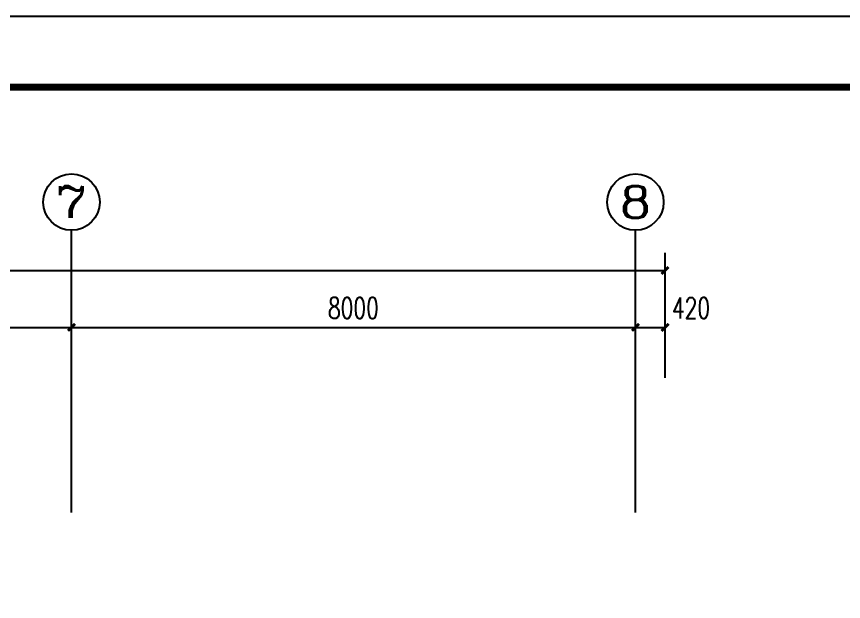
# Model space of a CAD drawing. Extents: x 1738143 to 1822243, y -608375 to -303375.
# Drawn here: x 1797610 to 1809341, y -557267 to -548975 of the extents above; entities that cross this region are included whole.
import ezdxf
from ezdxf.enums import TextEntityAlignment as Align

# ---------------------------------------------------------------- set-up
doc = ezdxf.new("R2010")
doc.units = 0
doc.header["$LTSCALE"] = 1000
doc.header["$MEASUREMENT"] = 0
for name, color, linetype in [('AXIS', 3, 'Continuous'), ('AXIS_TEXT', 7, 'Continuous'), ('PUB_DIM', 3, 'Continuous'), ('TK', 4, 'Continuous')]:
    doc.layers.add(name, color=color, linetype=linetype)
doc.styles.add('_TCH_AXIS', font='COMPLEX', dxfattribs={"bigfont": 'GBCBIG'})
doc.styles.add('_TCH_DIM_T3', font='SIMPLEX', dxfattribs={"width": 0.705882, "bigfont": 'GBCBIG'})
doc.styles.add('COMPLEX', font='COMPLEX')
doc.styles.add('HZTXT1', font='romans.shx', dxfattribs={"width": 0.7, "bigfont": 'GBHZFS.SHX'})
doc.styles.get("Standard").update_dxf_attribs({"font": 'gbenor.shx', "bigfont": 'gbcbig.shx'})
doc.dimstyles.new('_TCH_ARCH&&100', dxfattribs={"dimtxt": 297.5, "dimasz": 100, "dimexe": 250, "dimexo": 300, "dimgap": 126.25, "dimtad": 1, "dimdec": 0, "dimzin": 0, "dimdsep": 46, "dimtxsty": '_TCH_DIM_T3', "dimblk": 'ARCHTICK', "dimcen": 0.09, "dimclrt": 7, "dimazin": 2, "dimtfac": 1, "dimtdec": 0, "dimtix": 1, "dimtmove": 2, "dimatfit": 3, "dimfxl": 30, "dimtolj": 1, "dimtzin": 0, "dimarcsym": 0})

# ---------------------------------------------------------------- blocks, each defined once
blk = doc.blocks.new('_ArchTick')
at = {"color": 0, "linetype": 'ByBlock', "const_width": 0.4}
blk.add_lwpolyline([(-0.5, -0.5), (0.5, 0.5)], dxfattribs=at)
blk = doc.blocks.new('*D170')
at = {"layer": 'Defpoints', "color": 0, "transparency": 16777216}
for p in [(7107, 24862), (-893, 23845), (7107, 23845)]:
    blk.add_point(p, dxfattribs=at)
at = {"layer": 'PUB_DIM', "color": 0, "lineweight": -2, "transparency": 16777216}
for p, q in [((-893, 24145), (-893, 25112)), ((7107, 24145), (7107, 25112)), ((-893, 24862), (7107, 24862))]:
    blk.add_line(p, q, dxfattribs=at)
at = {"layer": 'PUB_DIM', "color": 0, "lineweight": -2, "transparency": 16777216, "xscale": 100, "yscale": 100, "zscale": 100, "rotation": 180}
blk.add_blockref('_ArchTick', (-893, 24862), dxfattribs=at)
at = {"layer": 'PUB_DIM', "color": 0, "lineweight": -2, "transparency": 16777216, "xscale": 100, "yscale": 100, "zscale": 100}
blk.add_blockref('_ArchTick', (7107, 24862), dxfattribs=at)
at = {"layer": 'PUB_DIM', "color": 7, "transparency": 16777216, "insert": (3107, 25137), "char_height": 297.5, "attachment_point": 5, "style": '_TCH_DIM_T3'}
blk.add_mtext('\\A1;8000', dxfattribs=at)
blk = doc.blocks.new('*D171')
at = {"layer": 'Defpoints', "color": 0, "transparency": 16777216}
for p in [(15107, 24862), (7107, 23845), (15107, 23845)]:
    blk.add_point(p, dxfattribs=at)
at = {"layer": 'PUB_DIM', "color": 0, "lineweight": -2, "transparency": 16777216}
for p, q in [((7107, 24145), (7107, 25112)), ((15107, 24145), (15107, 25112)), ((7107, 24862), (15107, 24862))]:
    blk.add_line(p, q, dxfattribs=at)
at = {"layer": 'PUB_DIM', "color": 0, "lineweight": -2, "transparency": 16777216, "xscale": 100, "yscale": 100, "zscale": 100, "rotation": 180}
blk.add_blockref('_ArchTick', (7107, 24862), dxfattribs=at)
at = {"layer": 'PUB_DIM', "color": 0, "lineweight": -2, "transparency": 16777216, "xscale": 100, "yscale": 100, "zscale": 100}
blk.add_blockref('_ArchTick', (15107, 24862), dxfattribs=at)
at = {"layer": 'PUB_DIM', "color": 7, "transparency": 16777216, "insert": (11107, 25137), "char_height": 297.5, "attachment_point": 5, "style": '_TCH_DIM_T3'}
blk.add_mtext('\\A1;8000', dxfattribs=at)
blk = doc.blocks.new('*D172')
at = {"layer": 'Defpoints', "color": 0, "transparency": 16777216}
for p in [(15527, 24862), (15107, 23845), (15527, 23845)]:
    blk.add_point(p, dxfattribs=at)
at = {"layer": 'PUB_DIM', "color": 0, "lineweight": -2, "transparency": 16777216}
for p, q in [((15107, 24145), (15107, 25112)), ((15527, 24145), (15527, 25112)), ((15107, 24862), (15527, 24862))]:
    blk.add_line(p, q, dxfattribs=at)
at = {"layer": 'PUB_DIM', "color": 0, "lineweight": -2, "transparency": 16777216, "xscale": 100, "yscale": 100, "zscale": 100, "rotation": 180}
blk.add_blockref('_ArchTick', (15107, 24862), dxfattribs=at)
at = {"layer": 'PUB_DIM', "color": 0, "lineweight": -2, "transparency": 16777216, "xscale": 100, "yscale": 100, "zscale": 100}
blk.add_blockref('_ArchTick', (15527, 24862), dxfattribs=at)
at = {"layer": 'PUB_DIM', "color": 7, "transparency": 16777216, "insert": (15897, 25137), "char_height": 297.5, "attachment_point": 5, "style": '_TCH_DIM_T3'}
blk.add_mtext('\\A1;420', dxfattribs=at)
blk = doc.blocks.new('*D173')
at = {"layer": 'Defpoints', "color": 0, "transparency": 16777216}
for p in [(15527, 25668), (-41313, 24626), (15527, 24626)]:
    blk.add_point(p, dxfattribs=at)
at = {"layer": 'PUB_DIM', "color": 0, "lineweight": -2, "transparency": 16777216}
for p, q in [((-41313, 24926), (-41313, 25918)), ((15527, 24926), (15527, 25918)), ((-41313, 25668), (15527, 25668))]:
    blk.add_line(p, q, dxfattribs=at)
at = {"layer": 'PUB_DIM', "color": 0, "lineweight": -2, "transparency": 16777216, "xscale": 100, "yscale": 100, "zscale": 100, "rotation": 180}
blk.add_blockref('_ArchTick', (-41313, 25668), dxfattribs=at)
at = {"layer": 'PUB_DIM', "color": 0, "lineweight": -2, "transparency": 16777216, "xscale": 100, "yscale": 100, "zscale": 100}
blk.add_blockref('_ArchTick', (15527, 25668), dxfattribs=at)
at = {"layer": 'PUB_DIM', "color": 7, "transparency": 16777216, "insert": (-12893, 25943), "char_height": 297.5, "attachment_point": 5, "style": '_TCH_DIM_T3'}
blk.add_mtext('\\A1;56840', dxfattribs=at)
blk = doc.blocks.new('*D317')
at = {"layer": 'Defpoints', "color": 0, "transparency": 16777216}
for p in [(7107, 24862), (-893, 23845), (7107, 23845)]:
    blk.add_point(p, dxfattribs=at)
at = {"layer": 'PUB_DIM', "color": 0, "lineweight": -2, "transparency": 16777216}
for p, q in [((-893, 24145), (-893, 25112)), ((7107, 24145), (7107, 25112)), ((-893, 24862), (7107, 24862))]:
    blk.add_line(p, q, dxfattribs=at)
at = {"layer": 'PUB_DIM', "color": 0, "lineweight": -2, "transparency": 16777216, "xscale": 100, "yscale": 100, "zscale": 100, "rotation": 180}
blk.add_blockref('_ArchTick', (-893, 24862), dxfattribs=at)
at = {"layer": 'PUB_DIM', "color": 0, "lineweight": -2, "transparency": 16777216, "xscale": 100, "yscale": 100, "zscale": 100}
blk.add_blockref('_ArchTick', (7107, 24862), dxfattribs=at)
at = {"layer": 'PUB_DIM', "color": 7, "transparency": 16777216, "insert": (3107, 25137), "char_height": 297.5, "attachment_point": 5, "style": '_TCH_DIM_T3'}
blk.add_mtext('\\A1;8000', dxfattribs=at)
blk = doc.blocks.new('*D318')
at = {"layer": 'Defpoints', "color": 0, "transparency": 16777216}
for p in [(15107, 24862), (7107, 23845), (15107, 23845)]:
    blk.add_point(p, dxfattribs=at)
at = {"layer": 'PUB_DIM', "color": 0, "lineweight": -2, "transparency": 16777216}
for p, q in [((7107, 24145), (7107, 25112)), ((15107, 24145), (15107, 25112)), ((7107, 24862), (15107, 24862))]:
    blk.add_line(p, q, dxfattribs=at)
at = {"layer": 'PUB_DIM', "color": 0, "lineweight": -2, "transparency": 16777216, "xscale": 100, "yscale": 100, "zscale": 100, "rotation": 180}
blk.add_blockref('_ArchTick', (7107, 24862), dxfattribs=at)
at = {"layer": 'PUB_DIM', "color": 0, "lineweight": -2, "transparency": 16777216, "xscale": 100, "yscale": 100, "zscale": 100}
blk.add_blockref('_ArchTick', (15107, 24862), dxfattribs=at)
at = {"layer": 'PUB_DIM', "color": 7, "transparency": 16777216, "insert": (11107, 25137), "char_height": 297.5, "attachment_point": 5, "style": '_TCH_DIM_T3'}
blk.add_mtext('\\A1;8000', dxfattribs=at)
blk = doc.blocks.new('*D319')
at = {"layer": 'Defpoints', "color": 0, "transparency": 16777216}
for p in [(15527, 24862), (15107, 23845), (15527, 23845)]:
    blk.add_point(p, dxfattribs=at)
at = {"layer": 'PUB_DIM', "color": 0, "lineweight": -2, "transparency": 16777216}
for p, q in [((15107, 24145), (15107, 25112)), ((15527, 24145), (15527, 25112)), ((15107, 24862), (15527, 24862))]:
    blk.add_line(p, q, dxfattribs=at)
at = {"layer": 'PUB_DIM', "color": 0, "lineweight": -2, "transparency": 16777216, "xscale": 100, "yscale": 100, "zscale": 100, "rotation": 180}
blk.add_blockref('_ArchTick', (15107, 24862), dxfattribs=at)
at = {"layer": 'PUB_DIM', "color": 0, "lineweight": -2, "transparency": 16777216, "xscale": 100, "yscale": 100, "zscale": 100}
blk.add_blockref('_ArchTick', (15527, 24862), dxfattribs=at)
at = {"layer": 'PUB_DIM', "color": 7, "transparency": 16777216, "insert": (15897, 25137), "char_height": 297.5, "attachment_point": 5, "style": '_TCH_DIM_T3'}
blk.add_mtext('\\A1;420', dxfattribs=at)
blk = doc.blocks.new('*D320')
at = {"layer": 'Defpoints', "color": 0, "transparency": 16777216}
for p in [(15527, 25668), (-41313, 24626), (15527, 24626)]:
    blk.add_point(p, dxfattribs=at)
at = {"layer": 'PUB_DIM', "color": 0, "lineweight": -2, "transparency": 16777216}
for p, q in [((-41313, 24926), (-41313, 25918)), ((15527, 24926), (15527, 25918)), ((-41313, 25668), (15527, 25668))]:
    blk.add_line(p, q, dxfattribs=at)
at = {"layer": 'PUB_DIM', "color": 0, "lineweight": -2, "transparency": 16777216, "xscale": 100, "yscale": 100, "zscale": 100, "rotation": 180}
blk.add_blockref('_ArchTick', (-41313, 25668), dxfattribs=at)
at = {"layer": 'PUB_DIM', "color": 0, "lineweight": -2, "transparency": 16777216, "xscale": 100, "yscale": 100, "zscale": 100}
blk.add_blockref('_ArchTick', (15527, 25668), dxfattribs=at)
at = {"layer": 'PUB_DIM', "color": 7, "transparency": 16777216, "insert": (-12893, 25943), "char_height": 297.5, "attachment_point": 5, "style": '_TCH_DIM_T3'}
blk.add_mtext('\\A1;56840', dxfattribs=at)
blk = doc.blocks.new('*D627')
at = {"layer": 'Defpoints', "color": 0, "transparency": 16777216}
for p in [(7107, 24862), (-893, 23845), (7107, 23845)]:
    blk.add_point(p, dxfattribs=at)
at = {"layer": 'PUB_DIM', "color": 0, "lineweight": -2, "transparency": 16777216}
for p, q in [((-893, 24145), (-893, 25112)), ((7107, 24145), (7107, 25112)), ((-893, 24862), (7107, 24862))]:
    blk.add_line(p, q, dxfattribs=at)
at = {"layer": 'PUB_DIM', "color": 0, "lineweight": -2, "transparency": 16777216, "xscale": 100, "yscale": 100, "zscale": 100, "rotation": 180}
blk.add_blockref('_ArchTick', (-893, 24862), dxfattribs=at)
at = {"layer": 'PUB_DIM', "color": 0, "lineweight": -2, "transparency": 16777216, "xscale": 100, "yscale": 100, "zscale": 100}
blk.add_blockref('_ArchTick', (7107, 24862), dxfattribs=at)
at = {"layer": 'PUB_DIM', "color": 7, "transparency": 16777216, "insert": (3107, 25137), "char_height": 297.5, "attachment_point": 5, "style": '_TCH_DIM_T3'}
blk.add_mtext('\\A1;8000', dxfattribs=at)
blk = doc.blocks.new('*D628')
at = {"layer": 'Defpoints', "color": 0, "transparency": 16777216}
for p in [(15107, 24862), (7107, 23845), (15107, 23845)]:
    blk.add_point(p, dxfattribs=at)
at = {"layer": 'PUB_DIM', "color": 0, "lineweight": -2, "transparency": 16777216}
for p, q in [((7107, 24145), (7107, 25112)), ((15107, 24145), (15107, 25112)), ((7107, 24862), (15107, 24862))]:
    blk.add_line(p, q, dxfattribs=at)
at = {"layer": 'PUB_DIM', "color": 0, "lineweight": -2, "transparency": 16777216, "xscale": 100, "yscale": 100, "zscale": 100, "rotation": 180}
blk.add_blockref('_ArchTick', (7107, 24862), dxfattribs=at)
at = {"layer": 'PUB_DIM', "color": 0, "lineweight": -2, "transparency": 16777216, "xscale": 100, "yscale": 100, "zscale": 100}
blk.add_blockref('_ArchTick', (15107, 24862), dxfattribs=at)
at = {"layer": 'PUB_DIM', "color": 7, "transparency": 16777216, "insert": (11107, 25137), "char_height": 297.5, "attachment_point": 5, "style": '_TCH_DIM_T3'}
blk.add_mtext('\\A1;8000', dxfattribs=at)
blk = doc.blocks.new('*D629')
at = {"layer": 'Defpoints', "color": 0, "transparency": 16777216}
for p in [(15527, 24862), (15107, 23845), (15527, 23845)]:
    blk.add_point(p, dxfattribs=at)
at = {"layer": 'PUB_DIM', "color": 0, "lineweight": -2, "transparency": 16777216}
for p, q in [((15107, 24145), (15107, 25112)), ((15527, 24145), (15527, 25112)), ((15107, 24862), (15527, 24862))]:
    blk.add_line(p, q, dxfattribs=at)
at = {"layer": 'PUB_DIM', "color": 0, "lineweight": -2, "transparency": 16777216, "xscale": 100, "yscale": 100, "zscale": 100, "rotation": 180}
blk.add_blockref('_ArchTick', (15107, 24862), dxfattribs=at)
at = {"layer": 'PUB_DIM', "color": 0, "lineweight": -2, "transparency": 16777216, "xscale": 100, "yscale": 100, "zscale": 100}
blk.add_blockref('_ArchTick', (15527, 24862), dxfattribs=at)
at = {"layer": 'PUB_DIM', "color": 7, "transparency": 16777216, "insert": (15897, 25137), "char_height": 297.5, "attachment_point": 5, "style": '_TCH_DIM_T3'}
blk.add_mtext('\\A1;420', dxfattribs=at)
blk = doc.blocks.new('*D630')
at = {"layer": 'Defpoints', "color": 0, "transparency": 16777216}
for p in [(15527, 25668), (-41313, 24626), (15527, 24626)]:
    blk.add_point(p, dxfattribs=at)
at = {"layer": 'PUB_DIM', "color": 0, "lineweight": -2, "transparency": 16777216}
for p, q in [((-41313, 24926), (-41313, 25918)), ((15527, 24926), (15527, 25918)), ((-41313, 25668), (15527, 25668))]:
    blk.add_line(p, q, dxfattribs=at)
at = {"layer": 'PUB_DIM', "color": 0, "lineweight": -2, "transparency": 16777216, "xscale": 100, "yscale": 100, "zscale": 100, "rotation": 180}
blk.add_blockref('_ArchTick', (-41313, 25668), dxfattribs=at)
at = {"layer": 'PUB_DIM', "color": 0, "lineweight": -2, "transparency": 16777216, "xscale": 100, "yscale": 100, "zscale": 100}
blk.add_blockref('_ArchTick', (15527, 25668), dxfattribs=at)
at = {"layer": 'PUB_DIM', "color": 7, "transparency": 16777216, "insert": (-12893, 25943), "char_height": 297.5, "attachment_point": 5, "style": '_TCH_DIM_T3'}
blk.add_mtext('\\A1;56840', dxfattribs=at)
blk = doc.blocks.new('_AXISO')
blk.add_circle((0, 0), 0.5)
at = {"layer": 'AXIS_TEXT', "style": 'COMPLEX', "width": 1.041667}
blk.add_attdef('A', text='', height=0.56, dxfattribs=at).set_placement((-0.25, -0.28), (0.25, -0.28), align=Align.FIT)
blk = doc.blocks.new('*U633')
at = {"color": 3}
blk.add_lwpolyline([(-84100, 0), (0, 0), (0, 59400), (-84100, 59400)], close=True, dxfattribs=at)
at = {"color": 3, "const_width": 100}
blk.add_lwpolyline([(-81600, 1000), (-1000, 1000), (-1000, 58400), (-81600, 58400)], close=True, dxfattribs=at)
at = {"layer": 'TK', "color": 4, "style": 'HZTXT1'}
for tag, height, width, p in [('项目负责1', 400, 0.6, (-4500, 19196)), ('项目负责2', 400, 0.6, (-4500, 18296)), ('专责', 400, 0.6, (-4500, 17396)), ('审定', 400, 0.6, (-4500, 16496)), ('审核', 400, 0.6, (-4500, 15596)), ('校对', 400, 0.6, (-4500, 14696)), ('设计', 400, 0.6, (-4500, 13796)), ('绘图', 400, 0.6, (-4500, 12896)), ('建设单位', 450, 0.6, (-4500, 11050)), ('工号', 400, 0.5, (-5501, 3507)), ('版次', 400, 0.7, (-2138, 3498)), ('阶段', 400, 0.7, (-2138, 2498)), ('比例', 400, 0.7, (-5491, 1513)), ('日期', 400, 0.7, (-2138, 1498))]:
    blk.add_attdef(tag, text='', height=height, dxfattribs=dict(at, width=width)).set_placement(p, align=Align.MIDDLE)
at = {"layer": 'TK', "color": 1, "lineweight": -3, "style": 'HZTXT1', "width": 0.6}
blk.add_attdef('工程名称', text='', height=450, dxfattribs=at).set_placement((-4500, 9050), align=Align.MIDDLE)
at = {"layer": 'TK', "color": 4, "lineweight": -3, "style": 'HZTXT1', "width": 0.6}
blk.add_attdef('子项名称', text='', height=450, dxfattribs=at).set_placement((-4500, 7050), align=Align.MIDDLE)
at = {"layer": 'TK', "color": 1, "lineweight": -3, "width": 0.6, "flags": 104}
blk.add_attdef('图名', text='', height=400, dxfattribs=at).set_placement((-4558, 4958), align=Align.MIDDLE_CENTER)
at = {"layer": 'TK', "color": 1, "style": 'HZTXT1', "width": 0.7}
blk.add_attdef('图号', text='', height=400, dxfattribs=at).set_placement((-5491, 2513), align=Align.MIDDLE)
blk = doc.blocks.new('A$C5FE91731')
at = {"layer": 'AXIS'}
for p, q in [((7106.8, 22238.4), (7106.8, 26238.4)), ((15106.8, 22238.4), (15106.8, 26238.4))]:
    blk.add_line(p, q, dxfattribs=at)
ref = blk.add_blockref('_AXISO', (7106.8, 26638.4), dxfattribs=dict(at, xscale=800, yscale=800, zscale=800))
ref.add_attrib('A', '7', dxfattribs={"layer": 'AXIS_TEXT', "height": 452.5, "style": '_TCH_AXIS', "width": 1.5}).set_placement((6880.5, 26412.1), (7333, 26412.1), align=Align.FIT)
ref = blk.add_blockref('_AXISO', (15106.8, 26638.4), dxfattribs=dict(at, xscale=800, yscale=800, zscale=800))
ref.add_attrib('A', '8', dxfattribs={"layer": 'AXIS_TEXT', "height": 452.5, "style": '_TCH_AXIS', "width": 1.5}).set_placement((14880.5, 26412.1), (15333, 26412.1), align=Align.FIT)
at = {"layer": 'PUB_DIM'}
for p1, p2, distance, picture, middle in [((-41313.2, 24625.9), (15526.8, 24625.9), 1042.6, '*D173', (-12893.2, 25943.5)), ((-41313.2, 24625.9), (15526.8, 24625.9), 1042.6, '*D320', (-12893.2, 25943.5)), ((-41313.2, 24625.9), (15526.8, 24625.9), 1042.6, '*D630', (-12893.2, 25943.5)), ((-893.2, 23844.6), (7106.8, 23844.6), 1017, '*D170', (3106.8, 25136.6)), ((-893.2, 23844.6), (7106.8, 23844.6), 1017, '*D317', (3106.8, 25136.6)), ((-893.2, 23844.6), (7106.8, 23844.6), 1017, '*D627', (3106.8, 25136.6)), ((7106.8, 23844.6), (15106.8, 23844.6), 1017, '*D171', (11106.8, 25136.6)), ((7106.8, 23844.6), (15106.8, 23844.6), 1017, '*D318', (11106.8, 25136.6)), ((7106.8, 23844.6), (15106.8, 23844.6), 1017, '*D628', (11106.8, 25136.6))]:
    dim = blk.add_aligned_dim(p1=p1, p2=p2, distance=distance, dimstyle='_TCH_ARCH&&100', dxfattribs=at)
    dim.commit()
    dim.dimension.update_dxf_attribs({"geometry": picture, "text_midpoint": middle})
for picture in ['*D172', '*D319', '*D629']:
    dim = blk.add_linear_dim(base=(15526.8, 24861.6), p1=(15106.8, 23844.6), p2=(15526.8, 23844.6), angle=0, dimstyle='_TCH_ARCH&&100', dxfattribs=at)
    dim.commit()
    dim.dimension.update_dxf_attribs({"geometry": picture, "text_midpoint": (15896.8, 25136.6), "dimtype": 129})

msp = doc.modelspace()

# ---------------------------------------------------------------- block references
for name, p in [('*U633', (1822242.9, -608374.9)), ('A$C5FE91731', (1791282.9, -578242.7))]:
    msp.add_blockref(name, p)

doc.saveas('drawing.dxf')
